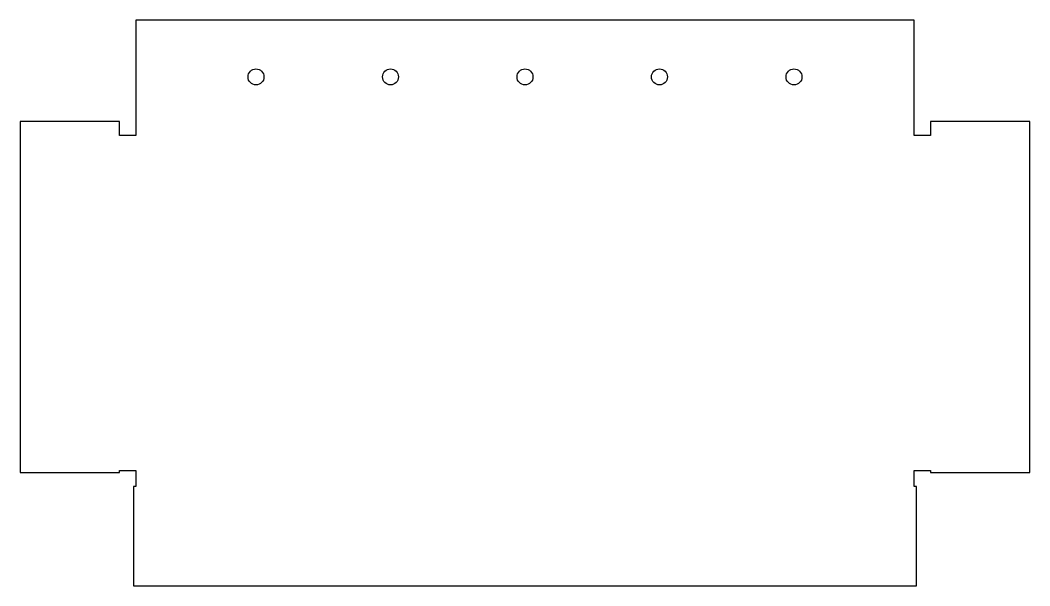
# Model space of a CAD drawing. Header units: inches. Extents: x -1 to 7.88, y 0 to 4.98.
import ezdxf

# ---------------------------------------------------------------- set-up
doc = ezdxf.new("R2010")
doc.units = ezdxf.units.IN
doc.header["$MEASUREMENT"] = 0

msp = doc.modelspace()

# ---------------------------------------------------------------- linework, layer by layer
msp.add_lwpolyline([(0.0183, 0.875), (0, 0.875), (0, 0), (6.8866, 0), (6.8866, 0.875), (6.8683, 0.875), (6.8683, 1.0164), (7.0097, 1.0164), (7.0097, 0.9981), (7.8847, 0.9981), (7.8847, 4.0914), (7.0097, 4.0914), (7.0097, 3.9664), (6.8683, 3.9664), (6.8683, 4.9827), (0.0183, 4.9827), (0.0183, 3.9664), (-0.1231, 3.9664), (-0.1231, 4.0914), (-0.9981, 4.0914), (-0.9981, 0.9981), (-0.1231, 0.9981), (-0.1231, 1.0164), (0.0183, 1.0164)], close=True)
for centre in [(1.0766, 4.4827), (2.26, 4.4827), (3.4433, 4.4827), (4.6266, 4.4827), (5.81, 4.4827)]:
    msp.add_circle(centre, 0.0703)

doc.saveas('drawing.dxf')
